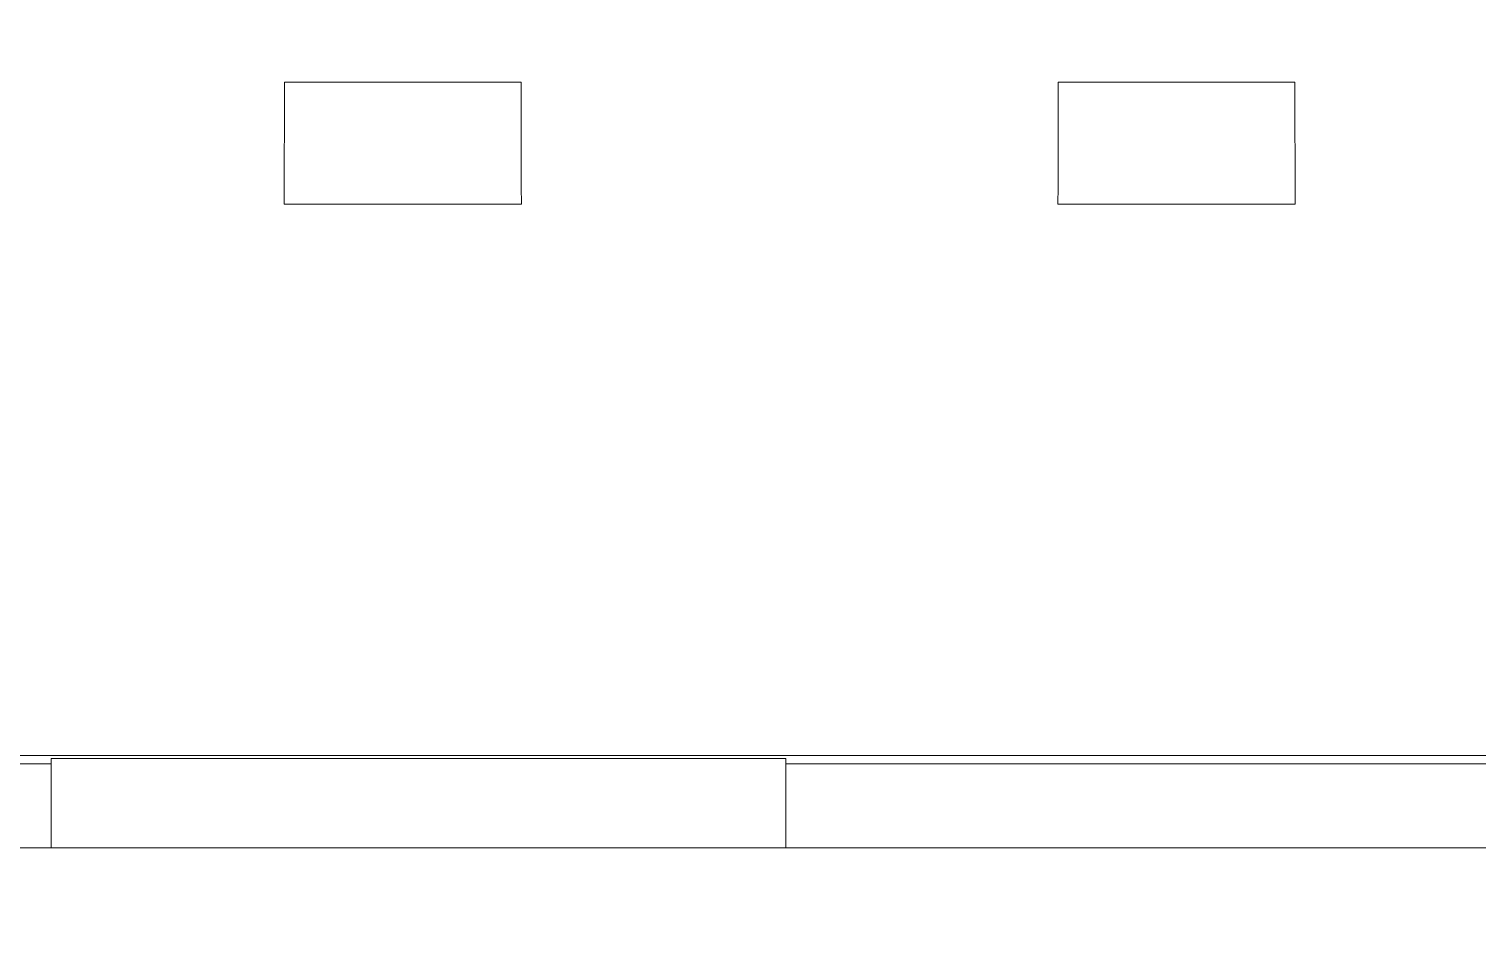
# Model space of a CAD drawing. Header units: millimetres. Extents: x 37984 to 70752, y 14140 to 37584.
# Drawn here: x 45932.95 to 45955.03, y 32603.62 to 32617.67 of the extents above; entities that cross this region are included whole.
import ezdxf

# ---------------------------------------------------------------- set-up
doc = ezdxf.new("R2010")
doc.units = ezdxf.units.MM
doc.set_wipeout_variables(frame=1)
doc.layers.add('000-PI-Oprema', color=30, linetype='Continuous', lineweight=5)
doc.layers.add('004-PI-DIN Šina', color=3, linetype='Continuous')

# ---------------------------------------------------------------- blocks, each defined once
blk = doc.blocks.new('*U1044')
at = {"layer": '004-PI-DIN Šina'}
blk.add_lwpolyline([(290, -17.5), (290, 17.5), (0, 17.5), (0, -17.5)], close=True, dxfattribs=at)
blk.add_lwpolyline([(0, -12.5), (290, -12.5)], dxfattribs=at)
blk = doc.blocks.new('F60-47290126')
blk.add_wipeout([(46615.131, 36167.854), (46650.831, 36167.854), (46650.831, 36078.354), (46615.131, 36078.354)]).dxf.layer = '000-PI-Oprema'
at = {"layer": '000-PI-Oprema'}
for p, q in [((46630.937, 36115.564), (46630.937, 36115.299)), ((46634.545, 36115.564), (46630.937, 36115.564)), ((46630.937, 36115.564), (46630.937, 36115.564)), ((46634.545, 36115.564), (46634.546, 36115.299)), ((46634.545, 36115.564), (46634.545, 36115.564)), ((46642.737, 36115.564), (46646.345, 36115.564)), ((46642.737, 36115.299), (46642.737, 36115.564)), ((46642.737, 36115.564), (46642.737, 36115.564)), ((46646.346, 36115.299), (46646.345, 36115.564)), ((46646.345, 36115.564), (46646.345, 36115.564)), ((46630.937, 36115.299), (46630.936, 36115.033)), ((46634.546, 36115.299), (46634.547, 36115.033)), ((46642.736, 36115.033), (46642.737, 36115.299)), ((46646.347, 36115.033), (46646.346, 36115.299)), ((46630.936, 36115.033), (46630.936, 36114.767)), ((46634.547, 36115.033), (46634.547, 36114.767)), ((46642.736, 36114.767), (46642.736, 36115.033)), ((46646.347, 36114.767), (46646.347, 36115.033)), ((46630.936, 36114.767), (46630.935, 36114.502)), ((46634.547, 36114.767), (46634.548, 36114.502)), ((46642.735, 36114.502), (46642.736, 36114.767)), ((46646.348, 36114.502), (46646.347, 36114.767)), ((46630.935, 36114.502), (46630.935, 36114.236)), ((46634.548, 36114.502), (46634.548, 36114.236)), ((46642.735, 36114.236), (46642.735, 36114.502)), ((46646.348, 36114.236), (46646.348, 36114.502)), ((46630.935, 36114.236), (46630.934, 36113.97)), ((46634.548, 36114.236), (46634.549, 36113.97)), ((46642.734, 36113.97), (46642.735, 36114.236)), ((46646.349, 36113.97), (46646.348, 36114.236)), ((46630.934, 36113.97), (46630.933, 36113.705)), ((46634.549, 36113.97), (46634.55, 36113.705)), ((46642.733, 36113.705), (46642.734, 36113.97)), ((46646.35, 36113.705), (46646.349, 36113.97)), ((46634.55, 36113.705), (46630.933, 36113.705)), ((46630.933, 36113.705), (46630.933, 36113.705)), ((46634.55, 36113.705), (46634.55, 36113.705)), ((46642.733, 36113.705), (46646.35, 36113.705)), ((46642.733, 36113.705), (46642.733, 36113.705)), ((46646.35, 36113.705), (46646.35, 36113.705)), ((46615.131, 36105.304), (46650.831, 36105.304)), ((46615.131, 36105.178), (46627.381, 36105.178)), ((46638.581, 36105.259), (46627.381, 36105.259)), ((46627.381, 36105.257), (46638.581, 36105.257)), ((46627.381, 36105.178), (46627.381, 36105.257)), ((46627.381, 36103.899), (46627.381, 36105.178)), ((46638.581, 36105.257), (46638.581, 36105.178)), ((46638.581, 36105.178), (46650.831, 36105.178)), ((46638.581, 36103.899), (46638.581, 36105.178)), ((46615.131, 36103.899), (46650.831, 36103.899)), ((46627.381, 36103.899), (46638.581, 36103.899))]:
    blk.add_line(p, q, dxfattribs=at)

msp = doc.modelspace()

# ---------------------------------------------------------------- block references
msp.add_blockref('*U1044', (45882.483, 32624.404))

# ---------------------------------------------------------------- next in the draw order: block references
msp.add_blockref('F60-47290126', (-694.09, -3498.701))

doc.saveas('drawing.dxf')
